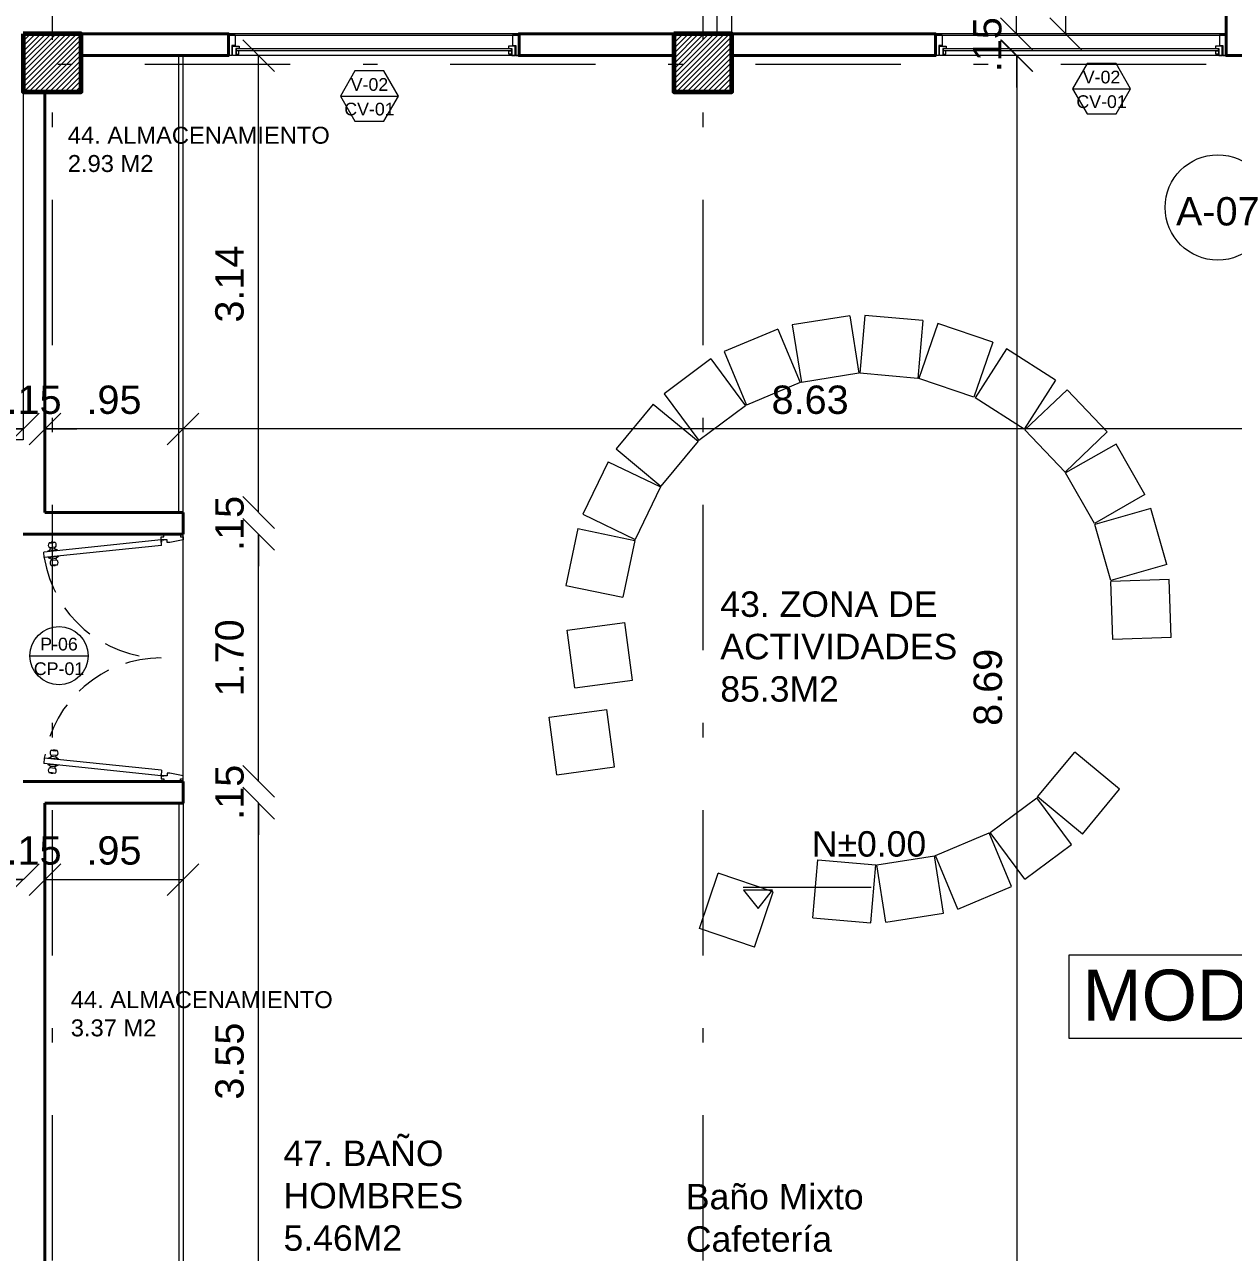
# Model space of a CAD drawing. Header units: inches. Extents: x 99003 to 99155, y 101852 to 101926.
# Drawn here: x 99035.08 to 99043.39, y 101887.61 to 101896.06 of the extents above; entities that cross this region are included whole.
import ezdxf
from ezdxf.enums import TextEntityAlignment as Align

# ---------------------------------------------------------------- set-up
doc = ezdxf.new("R2010")
doc.units = ezdxf.units.IN
doc.header["$MEASUREMENT"] = 0
doc.linetypes.add('DASHDOTX2', pattern=[2, 1, -0.5, 0, -0.5])
doc.linetypes.add('HIDDEN', pattern=[0.375, 0.25, -0.125])
for name, color, linetype, lineweight in [('A_ACHU-1', 253, 'Continuous', 0), ('A_CARP-MAD', 46, 'Continuous', 18), ('A_CARP-MET', 126, 'Continuous', 18), ('A_COLS', 1, 'Continuous', 60), ('A_EJES', 75, 'DASHDOTX2', 5), ('A_MUEB-PANL', 52, 'Continuous', 18), ('A_MUEB-SILL', 54, 'Continuous', 15), ('A_MURO', 7, 'Continuous', 40), ('A_PISO-ACHU', 251, 'Continuous', 0), ('A_PISO-GRAN', 250, 'Continuous', 0), ('A_PROY', 16, 'HIDDEN', 5), ('A_PUER', 134, 'Continuous', 18), ('A_TEXT', 154, 'Continuous', 0), ('A_TEXT-DIM', 54, 'Continuous', 13), ('A_TEXT-IDEN', 5, 'Continuous', 18), ('A_TEXT-NIVL', 54, 'Continuous', 20), ('A_TEXT-NOTA', 53, 'Continuous', 20), ('A_TEXT-SIMB', 195, 'Continuous', 20), ('A_VENT', 124, 'Continuous', 18), ('P-BAJA_APARTADO-v4$0$MUEBLES', 4, 'Continuous', 0)]:
    doc.layers.add(name, color=color, linetype=linetype, lineweight=lineweight)
doc.styles.add('ARIAL', font='arial.ttf')
doc.styles.add('DIM', font='arial.ttf')
doc.dimstyles.new('BAN_REP_1-125', dxfattribs={"dimtxt": 0.195, "dimasz": 0.2188, "dimexe": 0.15, "dimexo": 0.03, "dimgap": 0.1, "dimtad": 1, "dimzin": 4, "dimdsep": 46, "dimtxsty": 'ARIAL', "dimblk": 'OBLIQUE', "dimcen": 0.1, "dimse1": 1, "dimse2": 1, "dimclrd": 256, "dimclre": 256, "dimclrt": 256, "dimadec": 0, "dimazin": 0, "dimtfac": 1, "dimtix": 1, "dimtofl": 0, "dimtmove": 1, "dimatfit": 3, "dimldrblk": 'OPEN90', "dimfxl": 1, "dimtolj": 1, "dimtzin": 0, "dimlwd": -1, "dimlwe": -1, "dimarcsym": 0})

# ---------------------------------------------------------------- blocks, each defined once
blk = doc.blocks.new('P-BAJA_APARTADO-v4$0$MULTIPLES')
at = {"layer": 'A_MUEB-SILL'}
for p, q in [((2.038, 5.337), (2.535, 5.397)), ((2.535, 5.397), (2.595, 4.901)), ((2.665, 5.397), (2.605, 4.901)), ((2.665, 5.397), (3.162, 5.337)), ((1.444, 5.128), (1.912, 5.305)), ((1.912, 5.305), (2.089, 4.838)), ((2.038, 5.337), (2.099, 4.84)), ((3.162, 5.337), (3.101, 4.84)), ((3.288, 5.305), (3.111, 4.838)), ((3.288, 5.305), (3.756, 5.128)), ((1.444, 5.128), (1.622, 4.661)), ((3.756, 5.128), (3.578, 4.661)), ((0.917, 4.783), (1.329, 5.068)), ((1.329, 5.068), (1.613, 4.656)), ((3.871, 5.068), (3.587, 4.656)), ((3.871, 5.068), (4.283, 4.783)), ((2.099, 4.84), (2.595, 4.901)), ((2.605, 4.901), (3.101, 4.84)), ((0.917, 4.783), (1.201, 4.372)), ((1.622, 4.661), (2.089, 4.838)), ((3.111, 4.838), (3.578, 4.661)), ((4.283, 4.783), (3.999, 4.372)), ((0.488, 4.323), (0.82, 4.697)), ((0.82, 4.697), (1.194, 4.365)), ((1.201, 4.372), (1.613, 4.656)), ((3.587, 4.656), (3.999, 4.372)), ((4.38, 4.697), (4.006, 4.365)), ((4.38, 4.697), (4.712, 4.323)), ((0.862, 3.991), (1.194, 4.365)), ((4.006, 4.365), (4.338, 3.991)), ((0.488, 4.323), (0.862, 3.991)), ((4.712, 4.323), (4.338, 3.991)), ((0.182, 3.773), (0.414, 4.215)), ((0.414, 4.215), (0.857, 3.983)), ((4.786, 4.215), (4.343, 3.983)), ((4.786, 4.215), (5.018, 3.773)), ((0.624, 3.54), (0.857, 3.983)), ((4.343, 3.983), (4.576, 3.54)), ((0.182, 3.773), (0.624, 3.54)), ((5.018, 3.773), (4.576, 3.54)), ((0.016, 3.165), (0.135, 3.651)), ((0.135, 3.651), (0.621, 3.531)), ((5.065, 3.651), (4.579, 3.531)), ((5.065, 3.651), (5.184, 3.165)), ((0.501, 3.046), (0.621, 3.531)), ((4.579, 3.531), (4.699, 3.046)), ((0.016, 3.165), (0.501, 3.046)), ((5.184, 3.165), (4.699, 3.046)), ((0, 2.536), (0, 3.036)), ((0, 3.036), (0.5, 3.036)), ((0.5, 2.536), (0.5, 3.036)), ((4.64, 2.332), (4.69, 2.829)), ((5.188, 2.779), (4.69, 2.829)), ((5.138, 2.282), (5.188, 2.779)), ((0, 2.536), (0.5, 2.536)), ((5.138, 2.282), (4.64, 2.332)), ((4.821, 1.59), (4.871, 2.087)), ((5.368, 2.038), (4.871, 2.087)), ((5.318, 1.54), (5.368, 2.038)), ((5.318, 1.54), (4.821, 1.59)), ((0.488, 1.249), (0.862, 1.58)), ((1.194, 1.206), (0.862, 1.58)), ((0.82, 0.874), (0.488, 1.249)), ((0.82, 0.874), (1.194, 1.206)), ((0.917, 0.788), (1.201, 1.199)), ((1.613, 0.915), (1.201, 1.199)), ((1.329, 0.504), (1.613, 0.915)), ((1.444, 0.443), (1.622, 0.911)), ((2.089, 0.734), (1.622, 0.911)), ((1.329, 0.504), (0.917, 0.788)), ((1.912, 0.266), (2.089, 0.734)), ((2.038, 0.235), (2.099, 0.731)), ((2.595, 0.671), (2.099, 0.731)), ((2.535, 0.175), (2.595, 0.671)), ((3.101, 0.731), (2.605, 0.671)), ((2.665, 0.175), (2.605, 0.671)), ((3.162, 0.235), (3.101, 0.731)), ((3.496, 0.468), (3.963, 0.645)), ((4.14, 0.177), (3.963, 0.645)), ((1.912, 0.266), (1.444, 0.443)), ((3.673, 0), (3.496, 0.468)), ((2.535, 0.175), (2.038, 0.235)), ((3.162, 0.235), (2.665, 0.175)), ((3.673, 0), (4.14, 0.177))]:
    blk.add_line(p, q, dxfattribs=at)
blk = doc.blocks.new('P-BAJA_APARTADO-v4$0$A$C1690203A')
at = {"layer": 'P-BAJA_APARTADO-v4$0$MUEBLES', "extrusion": (0, 0, -1), "xscale": 0.7999999998892788, "yscale": 0.7999999998892788, "zscale": -0.7999999999999996, "rotation": 223.0194156707103}
blk.add_blockref('P-BAJA_APARTADO-v4$0$MULTIPLES', (0.1912, 0.3877), dxfattribs=at)
blk = doc.blocks.new('puerta doble 1.85')
at = {"layer": 'A_ACHU-1'}
for p, q in [((-0.7459, 1.6439), (-0.7715, 1.6412)), ((-0.728, 1.6106), (-0.7678, 1.6064)), ((-0.7621, 1.5969), (-0.7631, 1.6069)), ((-0.7462, 1.6465), (-0.7575, 1.6453)), ((-0.7575, 1.6453), (-0.7572, 1.6427)), ((-0.7462, 1.6465), (-0.7459, 1.6439)), ((-0.7317, 1.6454), (-0.7459, 1.6439)), ((-0.7317, 1.6001), (-0.7327, 1.6101)), ((0.0014, 1.6616), (-0.0036, 1.6612)), ((-0.0016, 1.6614), (-0.0008, 1.6523)), ((-0.0006, 1.6615), (0.0009, 1.645)), ((-0.0001, 1.6449), (0.0009, 1.645)), ((0.0014, 1.6616), (0.0179, 1.6617)), ((0.0179, 1.6617), (0.0179, 1.6631)), ((-0.7804, 1.583), (-0.764, 1.5938)), ((-0.7108, 1.5902), (-0.7804, 1.583)), ((-0.7801, 1.58), (-0.7804, 1.583)), ((-0.7762, 1.5422), (-0.7759, 1.5392)), ((-0.7062, 1.5465), (-0.7759, 1.5392)), ((-0.7759, 1.5392), (-0.7575, 1.532)), ((-0.7295, 1.6004), (-0.7643, 1.5967)), ((-0.764, 1.5938), (-0.7643, 1.5967)), ((-0.7189, 1.523), (-0.7587, 1.5189)), ((-0.7575, 1.532), (-0.7572, 1.5291)), ((-0.7224, 1.5327), (-0.7572, 1.5291)), ((-0.755, 1.5293), (-0.754, 1.5194)), ((-0.7292, 1.5974), (-0.7295, 1.6004)), ((-0.7108, 1.5902), (-0.7292, 1.5974)), ((-0.7246, 1.5325), (-0.7235, 1.5225)), ((-0.7062, 1.5465), (-0.7227, 1.5356)), ((-0.7227, 1.5356), (-0.7224, 1.5327)), ((-0.7105, 1.5873), (-0.7108, 1.5902)), ((-0.7066, 1.5495), (-0.7062, 1.5465)), ((-0.7295, 1.4867), (-0.755, 1.4841)), ((-0.7405, 1.4829), (-0.7408, 1.4856)), ((-0.7292, 1.4841), (-0.7405, 1.4829)), ((-0.7152, 1.4882), (-0.7295, 1.4867)), ((-0.7292, 1.4841), (-0.7295, 1.4867)), ((-0.7188, 0.1769), (-0.7586, 0.181)), ((-0.7575, 0.1679), (-0.7572, 0.1708)), ((-0.7224, 0.1672), (-0.7572, 0.1708)), ((-0.7295, 0.2132), (-0.755, 0.2158)), ((-0.755, 0.1706), (-0.754, 0.1805)), ((-0.7405, 0.217), (-0.7407, 0.2143)), ((-0.7292, 0.2158), (-0.7405, 0.217)), ((-0.7292, 0.2158), (-0.7295, 0.2132)), ((-0.7152, 0.2117), (-0.7295, 0.2132)), ((-0.7245, 0.1674), (-0.7235, 0.1773)), ((-0.7801, 0.1199), (-0.7804, 0.1169)), ((-0.7804, 0.1169), (-0.7639, 0.1061)), ((-0.7108, 0.1097), (-0.7804, 0.1169)), ((-0.7761, 0.1577), (-0.7758, 0.1607)), ((-0.7758, 0.1607), (-0.7575, 0.1679)), ((-0.7062, 0.1534), (-0.7758, 0.1607)), ((-0.728, 0.0893), (-0.7678, 0.0935)), ((-0.7639, 0.1061), (-0.7642, 0.1032)), ((-0.7294, 0.0995), (-0.7642, 0.1032)), ((-0.7621, 0.1029), (-0.7631, 0.093)), ((-0.7316, 0.0998), (-0.7326, 0.0898)), ((-0.7291, 0.1025), (-0.7294, 0.0995)), ((-0.7108, 0.1097), (-0.7291, 0.1025)), ((-0.7227, 0.1642), (-0.7224, 0.1672)), ((-0.7062, 0.1534), (-0.7227, 0.1642)), ((-0.7105, 0.1126), (-0.7108, 0.1097)), ((-0.7065, 0.1504), (-0.7062, 0.1534)), ((-0.7459, 0.056), (-0.7714, 0.0587)), ((-0.7574, 0.0546), (-0.7571, 0.0572)), ((-0.7461, 0.0534), (-0.7574, 0.0546)), ((-0.7461, 0.0534), (-0.7459, 0.056)), ((-0.7316, 0.0545), (-0.7459, 0.056)), ((0.0015, 0.0384), (-0.0035, 0.0388)), ((-0.0015, 0.0386), (-0.0007, 0.0477)), ((-0.0005, 0.0385), (0.0009, 0.055)), ((-0.0001, 0.0551), (0.0009, 0.055)), ((0.0015, 0.0384), (0.018, 0.0383)), ((0.018, 0.0383), (0.018, 0.0369))]:
    blk.add_line(p, q, dxfattribs=at)
for centre in [(-0.0001, 1.6615), (0, 0.0385)]:
    blk.add_circle(centre, 0.00188, dxfattribs=at)
for centre, radius, start, end in [((-0.7531, 1.6255), 0.0242, 139.57082, 232.36518), ((-0.7611, 1.735), 0.0943, 263.72908, 288.20692), ((-0.7464, 1.6262), 0.0242, 319.57082, 52.36518), ((-0.0001, 1.6615), 0.000938, 5.00416, 185.00416), ((-0.0001, 1.6615), 0.000937, 185.00416, 5.00416), ((-0.7336, 1.5039), 0.0242, 319.57082, 52.36518), ((-0.7403, 1.5032), 0.0242, 139.57082, 232.36518), ((-0.7255, 1.3944), 0.0943, 83.72908, 108.20692), ((-0.7402, 0.1967), 0.0242, 127.64314, 220.4375), ((-0.7255, 0.3054), 0.0943, 251.8014, 276.27924), ((-0.7336, 0.196), 0.0242, 307.64314, 40.4375), ((-0.753, 0.0743), 0.0242, 127.64314, 220.4375), ((-0.7464, 0.0737), 0.0242, 307.64314, 40.4375), ((-0.7611, -0.0351), 0.0943, 71.8014, 96.27924), ((0, 0.0385), 0.000937, 355.00416, 175.00416), ((0, 0.0385), 0.000938, 175.00416, 355.00416)]:
    blk.add_arc(centre, radius, start, end, dxfattribs=at)
at = {"layer": 'A_CARP-MAD'}
for points in [[(0.1329, 1.7), (0.1329, 1.683), (0.1499, 1.683), (0.1499, 1.663), (0.0599, 1.643), (0.0399, 1.643), (0.0399, 1.663), (-0.0001, 1.663), (-0.0001, 1.683), (0.0169, 1.683), (0.0169, 1.7)], [(0.133, 0), (0.133, 0.017), (0.15, 0.017), (0.15, 0.037), (0.06, 0.057), (0.04, 0.057), (0.04, 0.037), (0, 0.037), (0, 0.017), (0.017, 0.017), (0.017, 0)]]:
    blk.add_lwpolyline(points, close=True, dxfattribs=at)
at = {"layer": 'A_PROY'}
for centre, radius, start, end in [((0.0005, 1.6644), 0.8144, 188.84031, 269.96162), ((0.0006, 0.0355), 0.8145, 90.04911, 171.16492)]:
    blk.add_arc(centre, radius, start, end, dxfattribs=at)
at = {"layer": 'A_PUER'}
for p, q in [((-0.0016, 1.6614), (-0.8075, 1.5771)), ((0.0017, 1.6235), (-0.8042, 1.5393)), ((0.0017, 1.6235), (-0.0016, 1.6614)), ((-0.8042, 1.5393), (-0.8075, 1.5771)), ((-0.8042, 0.1606), (-0.8074, 0.1228)), ((-0.0015, 0.0386), (-0.8074, 0.1228)), ((0.0018, 0.0765), (-0.8042, 0.1606)), ((0.0018, 0.0765), (-0.0015, 0.0386))]:
    blk.add_line(p, q, dxfattribs=at)
blk = doc.blocks.new('_Oblique')
at = {"color": 0, "linetype": 'ByBlock', "lineweight": -2}
blk.add_line((-0.5, -0.5), (0.5, 0.5), dxfattribs=at)
blk = doc.blocks.new('*D239')
at = {"layer": 'A_TEXT-DIM', "transparency": 16777216}
blk.add_line((99030.9658, 101893.2804), (99035.0657, 101893.2804), dxfattribs=at)
at = {"layer": 'DEFPOINTS', "color": 0, "transparency": 16777216}
for p in [(99035.0657, 101893.2804), (99030.9658, 101892.7152), (99035.0657, 101892.7152)]:
    blk.add_point(p, dxfattribs=at)
at = {"layer": 'A_TEXT-DIM', "transparency": 16777216, "xscale": 0.2188, "yscale": 0.2188, "zscale": 0.2188, "rotation": 180}
blk.add_blockref('_Oblique', (99030.9658, 101893.2804), dxfattribs=at)
at = {"layer": 'A_TEXT-DIM', "transparency": 16777216, "xscale": 0.2188, "yscale": 0.2188, "zscale": 0.2188}
blk.add_blockref('_Oblique', (99035.0657, 101893.2804), dxfattribs=at)
at = {"layer": 'A_TEXT-DIM', "transparency": 16777216, "insert": (99033.0157, 101893.48), "char_height": 0.195, "attachment_point": 5, "style": 'ARIAL'}
blk.add_mtext('\\A1;4.10', dxfattribs=at)
blk = doc.blocks.new('_Open90')
at = {"color": 0, "linetype": 'ByBlock', "lineweight": -2}
for p, q in [((-0.5, 0.5), (0, 0)), ((0, 0), (-1, 0)), ((0, 0), (-0.5, -0.5))]:
    blk.add_line(p, q, dxfattribs=at)
blk = doc.blocks.new('*D313')
at = {"layer": 'A_TEXT-DIM', "transparency": 16777216}
blk.add_line((99042.2363, 101898.7494), (99042.2363, 101895.9994), dxfattribs=at)
at = {"layer": 'DEFPOINTS', "color": 0, "transparency": 16777216}
for p in [(99042.486, 101898.7494), (99042.2363, 101895.9994), (99042.4133, 101895.9994)]:
    blk.add_point(p, dxfattribs=at)
at = {"layer": 'A_TEXT-DIM', "transparency": 16777216, "xscale": 0.2188, "yscale": 0.2188, "zscale": 0.2188}
for p, rotation in [((99042.2363, 101898.7494), 90), ((99042.2363, 101895.9994), 270)]:
    blk.add_blockref('_Oblique', p, dxfattribs=dict(at, rotation=rotation))
at = {"layer": 'A_TEXT-DIM', "transparency": 16777216, "insert": (99042.0368, 101897.3744), "char_height": 0.195, "attachment_point": 5, "rotation": 90, "style": 'ARIAL'}
blk.add_mtext('\\A1;2.75', dxfattribs=at)
blk = doc.blocks.new('*D314')
at = {"layer": 'A_TEXT-DIM', "transparency": 16777216}
for p, q in [((99041.8985, 101895.9994), (99041.8985, 101896.2182)), ((99041.8985, 101895.8494), (99041.8985, 101895.6306))]:
    blk.add_line(p, q, dxfattribs=at)
at = {"layer": 'DEFPOINTS', "color": 0, "transparency": 16777216}
for p in [(99042.4133, 101895.9994), (99041.8985, 101895.8494), (99042.4133, 101895.8494)]:
    blk.add_point(p, dxfattribs=at)
at = {"layer": 'A_TEXT-DIM', "transparency": 16777216, "xscale": 0.2188, "yscale": 0.2188, "zscale": 0.2188}
for p, rotation in [((99041.8985, 101895.9994), 270), ((99041.8985, 101895.8494), 90)]:
    blk.add_blockref('_Oblique', p, dxfattribs=dict(at, rotation=rotation))
at = {"layer": 'A_TEXT-DIM', "transparency": 16777216, "insert": (99041.6989, 101895.9244), "char_height": 0.195, "attachment_point": 5, "rotation": 90, "style": 'ARIAL'}
blk.add_mtext('\\A1;.15', dxfattribs=at)
blk = doc.blocks.new('*D315')
at = {"layer": 'A_TEXT-DIM', "transparency": 16777216}
blk.add_line((99041.9017, 101895.8494), (99041.9017, 101887.1554), dxfattribs=at)
at = {"layer": 'DEFPOINTS', "color": 0, "transparency": 16777216}
for p in [(99042.4133, 101895.8494), (99041.9017, 101887.1554), (99042.4038, 101887.1554)]:
    blk.add_point(p, dxfattribs=at)
at = {"layer": 'A_TEXT-DIM', "transparency": 16777216, "xscale": 0.2188, "yscale": 0.2188, "zscale": 0.2188}
for p, rotation in [((99041.9017, 101895.8494), 90), ((99041.9017, 101887.1554), 270)]:
    blk.add_blockref('_Oblique', p, dxfattribs=dict(at, rotation=rotation))
at = {"layer": 'A_TEXT-DIM', "transparency": 16777216, "insert": (99041.7022, 101891.5024), "char_height": 0.195, "attachment_point": 5, "rotation": 90, "style": 'ARIAL'}
blk.add_mtext('\\A1;8.69', dxfattribs=at)
blk = doc.blocks.new('*D354')
at = {"layer": 'A_TEXT-DIM', "transparency": 16777216}
blk.add_line((99035.2657, 101896.4476), (99030.7155, 101896.4476), dxfattribs=at)
at = {"layer": 'DEFPOINTS', "color": 0, "transparency": 16777216}
for p in [(99030.7155, 101896.4476), (99035.2657, 101896.4476), (99030.7155, 101892.8723)]:
    blk.add_point(p, dxfattribs=at)
at = {"layer": 'A_TEXT-DIM', "transparency": 16777216, "xscale": 0.2188, "yscale": 0.2188, "zscale": 0.2188, "rotation": 180}
blk.add_blockref('_Oblique', (99030.7155, 101896.4476), dxfattribs=at)
at = {"layer": 'A_TEXT-DIM', "transparency": 16777216, "xscale": 0.2188, "yscale": 0.2188, "zscale": 0.2188}
blk.add_blockref('_Oblique', (99035.2657, 101896.4476), dxfattribs=at)
at = {"layer": 'A_TEXT-DIM', "transparency": 16777216, "insert": (99032.9906, 101896.6468), "char_height": 0.195, "attachment_point": 5, "style": 'ARIAL'}
blk.add_mtext('\\A1;4.55', dxfattribs=at)
blk = doc.blocks.new('*D379')
at = {"layer": 'A_TEXT-DIM', "transparency": 16777216}
blk.add_line((99030.9658, 101890.1794), (99035.0657, 101890.1794), dxfattribs=at)
at = {"layer": 'DEFPOINTS', "color": 0, "transparency": 16777216}
for p in [(99035.0657, 101890.1794), (99030.9658, 101889.9388), (99035.0657, 101889.8128)]:
    blk.add_point(p, dxfattribs=at)
at = {"layer": 'A_TEXT-DIM', "transparency": 16777216, "xscale": 0.2188, "yscale": 0.2188, "zscale": 0.2188, "rotation": 180}
blk.add_blockref('_Oblique', (99030.9658, 101890.1794), dxfattribs=at)
at = {"layer": 'A_TEXT-DIM', "transparency": 16777216, "xscale": 0.2188, "yscale": 0.2188, "zscale": 0.2188}
blk.add_blockref('_Oblique', (99035.0657, 101890.1794), dxfattribs=at)
at = {"layer": 'A_TEXT-DIM', "transparency": 16777216, "insert": (99033.0157, 101890.3789), "char_height": 0.195, "attachment_point": 5, "style": 'ARIAL'}
blk.add_mtext('\\A1;4.10', dxfattribs=at)
blk = doc.blocks.new('*D380')
at = {"layer": 'A_TEXT-DIM', "transparency": 16777216}
for p, q in [((99035.0657, 101890.1794), (99034.8469, 101890.1794)), ((99035.2157, 101890.1794), (99035.4345, 101890.1794))]:
    blk.add_line(p, q, dxfattribs=at)
at = {"layer": 'DEFPOINTS', "color": 0, "transparency": 16777216}
for p in [(99035.2157, 101890.1794), (99035.0657, 101889.8128), (99035.2157, 101889.8128)]:
    blk.add_point(p, dxfattribs=at)
at = {"layer": 'A_TEXT-DIM', "transparency": 16777216, "xscale": 0.2188, "yscale": 0.2188, "zscale": 0.2188}
blk.add_blockref('_Oblique', (99035.0657, 101890.1794), dxfattribs=at)
at = {"layer": 'A_TEXT-DIM', "transparency": 16777216, "xscale": 0.2188, "yscale": 0.2188, "zscale": 0.2188, "rotation": 180}
blk.add_blockref('_Oblique', (99035.2157, 101890.1794), dxfattribs=at)
at = {"layer": 'A_TEXT-DIM', "transparency": 16777216, "insert": (99035.1407, 101890.3789), "char_height": 0.195, "attachment_point": 5, "style": 'ARIAL'}
blk.add_mtext('\\A1;.15', dxfattribs=at)
blk = doc.blocks.new('*D381')
at = {"layer": 'A_TEXT-DIM', "transparency": 16777216}
blk.add_line((99035.2157, 101890.1794), (99036.1657, 101890.1794), dxfattribs=at)
at = {"layer": 'DEFPOINTS', "color": 0, "transparency": 16777216}
for p in [(99036.1657, 101890.7054), (99036.1657, 101890.1794), (99035.2157, 101889.8128)]:
    blk.add_point(p, dxfattribs=at)
at = {"layer": 'A_TEXT-DIM', "transparency": 16777216, "xscale": 0.2188, "yscale": 0.2188, "zscale": 0.2188, "rotation": 180}
blk.add_blockref('_Oblique', (99035.2157, 101890.1794), dxfattribs=at)
at = {"layer": 'A_TEXT-DIM', "transparency": 16777216, "xscale": 0.2188, "yscale": 0.2188, "zscale": 0.2188}
blk.add_blockref('_Oblique', (99036.1657, 101890.1794), dxfattribs=at)
at = {"layer": 'A_TEXT-DIM', "transparency": 16777216, "insert": (99035.6907, 101890.3789), "char_height": 0.195, "attachment_point": 5, "style": 'ARIAL'}
blk.add_mtext('\\A1;.95', dxfattribs=at)
blk = doc.blocks.new('DETALLE DIBUJADO EN EL MISMO PLANO')
at = {"layer": 'A_TEXT-SIMB'}
blk.add_circle((0.25, 0), 0.25, dxfattribs=at)
at = {"layer": 'A_TEXT-IDEN', "style": 'ARIAL'}
blk.add_attdef('A', text='', height=0.175, dxfattribs=at).set_placement((0.25, -0.0856), align=Align.CENTER)
blk = doc.blocks.new('Ventana 2.00 X 2.00')
at = {"layer": 'A_CARP-MAD'}
for points in [[(-1.9768, 0), (-2, 0), (-2, -0.1397), (-1.9534, -0.1397), (-1.9534, -0.0701), (-1.9768, -0.0701)], [(-1.9721, 0), (-1.9721, -0.0652), (-1.9256, -0.0652), (-1.9256, -0.0479), (-1.9489, -0.0479), (-1.9489, 0)], [(-0.0279, 0), (-0.0279, -0.0652), (-0.0744, -0.0652), (-0.0744, -0.0479), (-0.0511, -0.0479), (-0.0511, 0)], [(-0.0279, 0), (-0.0279, -0.0652), (-0.0744, -0.0652), (-0.0744, -0.0479), (-0.0511, -0.0479), (-0.0511, 0)], [(-1.9287, -0.0333), (-1.9462, -0.0333), (-1.9462, -0.0104), (-1.9287, -0.0104)], [(-0.0713, -0.0333), (-0.0538, -0.0333), (-0.0538, -0.0104), (-0.0713, -0.0104)]]:
    blk.add_lwpolyline(points, close=True, dxfattribs=at)
blk.add_lwpolyline([(-0.0466, -0.1397), (-0.0466, -0.0701), (-0.0232, -0.0701), (-0.0232, 0), (0, 0), (0, -0.1397)], dxfattribs=at)
at = {"layer": 'A_CARP-MET'}
blk.add_line((-0.0466, -0.1397), (0, -0.1397), dxfattribs=at)
blk.add_lwpolyline([(-0.0713, -0.0333), (-0.0538, -0.0333), (-0.0538, -0.0104), (-0.0713, -0.0104)], close=True, dxfattribs=at)
at = {"layer": 'A_VENT'}
for p, q in [((-2, 0), (-0.0511, 0)), ((0, -0.1397), (-2, -0.1397))]:
    blk.add_line(p, q, dxfattribs=at)
blk.add_lwpolyline([(-0.0538, -0.0361), (-1.9462, -0.0361), (-1.9462, -0.0454), (-0.0538, -0.0454)], close=True, dxfattribs=at)
blk = doc.blocks.new('NIVEL ARQUITECTONICO')
at = {"layer": 'A_TEXT-NIVL'}
blk.add_line((-0.8278, -0.0732), (-0.388, -0.0732), dxfattribs=at)
blk.add_lwpolyline([(-0.7761, -0.1464), (-0.7273, -0.0839), (-0.8273, -0.0839)], close=True, dxfattribs=at)
at = {"layer": 'A_TEXT-NOTA', "linetype": 'Continuous', "style": 'ARIAL'}
blk.add_attdef('Q', (-0.684, -0.0573), '', height=0.0437, dxfattribs=at)
blk = doc.blocks.new('DETALLE DE PUERTAS')
at = {"layer": 'A_TEXT-IDEN'}
blk.add_line((-0.2, 0), (0.2, 0), dxfattribs=at)
blk.add_circle((0, 0), 0.2, dxfattribs=at)
at = {"layer": 'A_TEXT-NOTA', "linetype": 'Continuous', "style": 'ARIAL'}
for tag, p in [('#_PUERTA', (0, 0.0361)), ('DETALLE#', (0, -0.1331))]:
    blk.add_attdef(tag, text='', height=0.0875, dxfattribs=at).set_placement(p, align=Align.CENTER)
blk = doc.blocks.new('DETALLE DE VENTANA')
at = {"layer": 'A_TEXT-IDEN'}
blk.add_line((-0.2, 0), (0.2, 0), dxfattribs=at)
blk.add_line((-0.2, 0), (0.2, 0), dxfattribs=at)
blk.add_lwpolyline([(-0.1, 0.1732), (-0.2, 0), (-0.1, -0.1732), (0.1, -0.1732), (0.2, 0), (0.1, 0.1732)], close=True, dxfattribs=at)
at = {"layer": 'A_TEXT-NOTA', "linetype": 'Continuous', "style": 'ARIAL'}
for tag, p in [('#_VENTANA', (0, 0.0361)), ('DETALLE#', (0, -0.1331))]:
    blk.add_attdef(tag, text='', height=0.0875, dxfattribs=at).set_placement(p, align=Align.CENTER)
blk = doc.blocks.new('*D1093')
at = {"layer": 'A_TEXT-DIM', "transparency": 16777216}
blk.add_line((99044.7922, 101893.2804), (99036.1657, 101893.2804), dxfattribs=at)
at = {"layer": 'DEFPOINTS', "color": 0, "transparency": 16777216}
for p in [(99044.7922, 101894.5364), (99036.1657, 101893.2804), (99036.1657, 101892.7054)]:
    blk.add_point(p, dxfattribs=at)
at = {"layer": 'A_TEXT-DIM', "transparency": 16777216, "xscale": 0.2188, "yscale": 0.2188, "zscale": 0.2188, "rotation": 180}
blk.add_blockref('_Oblique', (99036.1657, 101893.2804), dxfattribs=at)
at = {"layer": 'A_TEXT-DIM', "transparency": 16777216, "xscale": 0.2188, "yscale": 0.2188, "zscale": 0.2188}
blk.add_blockref('_Oblique', (99044.7922, 101893.2804), dxfattribs=at)
at = {"layer": 'A_TEXT-DIM', "transparency": 16777216, "insert": (99040.479, 101893.4801), "char_height": 0.195, "attachment_point": 5, "style": 'ARIAL'}
blk.add_mtext('\\A1;8.63', dxfattribs=at)
blk = doc.blocks.new('*D1094')
at = {"layer": 'A_TEXT-DIM', "transparency": 16777216}
blk.add_line((99036.1657, 101893.2804), (99035.2157, 101893.2804), dxfattribs=at)
at = {"layer": 'DEFPOINTS', "color": 0, "transparency": 16777216}
for p in [(99035.2157, 101893.2804), (99035.2157, 101892.7054), (99036.1657, 101892.7054)]:
    blk.add_point(p, dxfattribs=at)
at = {"layer": 'A_TEXT-DIM', "transparency": 16777216, "xscale": 0.2188, "yscale": 0.2188, "zscale": 0.2188, "rotation": 180}
blk.add_blockref('_Oblique', (99035.2157, 101893.2804), dxfattribs=at)
at = {"layer": 'A_TEXT-DIM', "transparency": 16777216, "xscale": 0.2188, "yscale": 0.2188, "zscale": 0.2188}
blk.add_blockref('_Oblique', (99036.1657, 101893.2804), dxfattribs=at)
at = {"layer": 'A_TEXT-DIM', "transparency": 16777216, "insert": (99035.6907, 101893.48), "char_height": 0.195, "attachment_point": 5, "style": 'ARIAL'}
blk.add_mtext('\\A1;.95', dxfattribs=at)
blk = doc.blocks.new('*D1095')
at = {"layer": 'A_TEXT-DIM', "transparency": 16777216}
for p, q in [((99035.0657, 101893.2804), (99034.8469, 101893.2804)), ((99035.2157, 101893.2804), (99035.4345, 101893.2804))]:
    blk.add_line(p, q, dxfattribs=at)
at = {"layer": 'DEFPOINTS', "color": 0, "transparency": 16777216}
for p in [(99035.0657, 101893.2804), (99035.2157, 101892.7054), (99035.0657, 101892.5554)]:
    blk.add_point(p, dxfattribs=at)
at = {"layer": 'A_TEXT-DIM', "transparency": 16777216, "xscale": 0.2188, "yscale": 0.2188, "zscale": 0.2188}
blk.add_blockref('_Oblique', (99035.0657, 101893.2804), dxfattribs=at)
at = {"layer": 'A_TEXT-DIM', "transparency": 16777216, "xscale": 0.2188, "yscale": 0.2188, "zscale": 0.2188, "rotation": 180}
blk.add_blockref('_Oblique', (99035.2157, 101893.2804), dxfattribs=at)
at = {"layer": 'A_TEXT-DIM', "transparency": 16777216, "insert": (99035.1407, 101893.48), "char_height": 0.195, "attachment_point": 5, "style": 'ARIAL'}
blk.add_mtext('\\A1;.15', dxfattribs=at)
blk = doc.blocks.new('*D1097')
at = {"layer": 'A_TEXT-DIM', "transparency": 16777216}
blk.add_line((99036.6856, 101887.1554), (99036.6856, 101890.7054), dxfattribs=at)
at = {"layer": 'DEFPOINTS', "color": 0, "transparency": 16777216}
for p in [(99036.1657, 101890.7054), (99036.6856, 101890.7054), (99036.1657, 101887.1554)]:
    blk.add_point(p, dxfattribs=at)
at = {"layer": 'A_TEXT-DIM', "transparency": 16777216, "xscale": 0.2188, "yscale": 0.2188, "zscale": 0.2188}
for p, rotation in [((99036.6856, 101890.7054), 90), ((99036.6856, 101887.1554), 270)]:
    blk.add_blockref('_Oblique', p, dxfattribs=dict(at, rotation=rotation))
at = {"layer": 'A_TEXT-DIM', "transparency": 16777216, "insert": (99036.486, 101888.9304), "char_height": 0.195, "attachment_point": 5, "rotation": 90, "style": 'ARIAL'}
blk.add_mtext('\\A1;3.55', dxfattribs=at)
blk = doc.blocks.new('*D1098')
at = {"layer": 'A_TEXT-DIM', "transparency": 16777216}
for p, q in [((99036.6856, 101890.8554), (99036.6856, 101891.0742)), ((99036.6856, 101890.7054), (99036.6856, 101890.4866))]:
    blk.add_line(p, q, dxfattribs=at)
at = {"layer": 'DEFPOINTS', "color": 0, "transparency": 16777216}
for p in [(99036.1657, 101890.8554), (99036.6856, 101890.8554), (99036.1657, 101890.7054)]:
    blk.add_point(p, dxfattribs=at)
at = {"layer": 'A_TEXT-DIM', "transparency": 16777216, "xscale": 0.2188, "yscale": 0.2188, "zscale": 0.2188}
for p, rotation in [((99036.6856, 101890.8554), 270), ((99036.6856, 101890.7054), 90)]:
    blk.add_blockref('_Oblique', p, dxfattribs=dict(at, rotation=rotation))
at = {"layer": 'A_TEXT-DIM', "transparency": 16777216, "insert": (99036.4861, 101890.7804), "char_height": 0.195, "attachment_point": 5, "rotation": 90, "style": 'ARIAL'}
blk.add_mtext('\\A1;.15', dxfattribs=at)
blk = doc.blocks.new('*D1099')
at = {"layer": 'A_TEXT-DIM', "transparency": 16777216}
blk.add_line((99036.6856, 101890.8554), (99036.6856, 101892.5554), dxfattribs=at)
at = {"layer": 'DEFPOINTS', "color": 0, "transparency": 16777216}
for p in [(99036.1657, 101892.5554), (99036.6856, 101892.5554), (99036.1657, 101890.8554)]:
    blk.add_point(p, dxfattribs=at)
at = {"layer": 'A_TEXT-DIM', "transparency": 16777216, "xscale": 0.2188, "yscale": 0.2188, "zscale": 0.2188}
for p, rotation in [((99036.6856, 101892.5554), 90), ((99036.6856, 101890.8554), 270)]:
    blk.add_blockref('_Oblique', p, dxfattribs=dict(at, rotation=rotation))
at = {"layer": 'A_TEXT-DIM', "transparency": 16777216, "insert": (99036.4861, 101891.7054), "char_height": 0.195, "attachment_point": 5, "rotation": 90, "style": 'ARIAL'}
blk.add_mtext('\\A1;1.70', dxfattribs=at)
blk = doc.blocks.new('*D1100')
at = {"layer": 'A_TEXT-DIM', "transparency": 16777216}
for p, q in [((99036.6856, 101892.7054), (99036.6856, 101892.9242)), ((99036.6856, 101892.5554), (99036.6856, 101892.3366))]:
    blk.add_line(p, q, dxfattribs=at)
at = {"layer": 'DEFPOINTS', "color": 0, "transparency": 16777216}
for p in [(99036.1657, 101892.7054), (99036.6856, 101892.7054), (99036.1657, 101892.5554)]:
    blk.add_point(p, dxfattribs=at)
at = {"layer": 'A_TEXT-DIM', "transparency": 16777216, "xscale": 0.2188, "yscale": 0.2188, "zscale": 0.2188}
for p, rotation in [((99036.6856, 101892.7054), 270), ((99036.6856, 101892.5554), 90)]:
    blk.add_blockref('_Oblique', p, dxfattribs=dict(at, rotation=rotation))
at = {"layer": 'A_TEXT-DIM', "transparency": 16777216, "insert": (99036.4861, 101892.6304), "char_height": 0.195, "attachment_point": 5, "rotation": 90, "style": 'ARIAL'}
blk.add_mtext('\\A1;.15', dxfattribs=at)
blk = doc.blocks.new('*D1101')
at = {"layer": 'A_TEXT-DIM', "transparency": 16777216}
blk.add_line((99036.6856, 101892.7054), (99036.6856, 101895.8494), dxfattribs=at)
at = {"layer": 'DEFPOINTS', "color": 0, "transparency": 16777216}
for p in [(99036.1657, 101895.8494), (99036.6856, 101895.8494), (99036.1657, 101892.7054)]:
    blk.add_point(p, dxfattribs=at)
at = {"layer": 'A_TEXT-DIM', "transparency": 16777216, "xscale": 0.2188, "yscale": 0.2188, "zscale": 0.2188}
for p, rotation in [((99036.6856, 101895.8494), 90), ((99036.6856, 101892.7054), 270)]:
    blk.add_blockref('_Oblique', p, dxfattribs=dict(at, rotation=rotation))
at = {"layer": 'A_TEXT-DIM', "transparency": 16777216, "insert": (99036.486, 101894.2774), "char_height": 0.195, "attachment_point": 5, "rotation": 90, "style": 'ARIAL'}
blk.add_mtext('\\A1;3.14', dxfattribs=at)

msp = doc.modelspace()

# ---------------------------------------------------------------- hatches: boundary and pattern name
at = {"layer": 'A_PISO-ACHU'}
h = msp.add_hatch(dxfattribs=at)
h.set_pattern_fill('ANSI31', color=256, scale=0.2)
h.set_pattern_definition([(45, (0, -2e-07), (-0.0176776695297, 0.0176776695297), [])])
h.paths.add_polyline_path([(99039.5407, 101895.9994), (99039.5407, 101895.5994), (99039.9407, 101895.5994), (99039.9407, 101895.9994)])
h.paths.add_polyline_path([(99035.0657, 101895.9993), (99035.0657, 101895.5993), (99035.4657, 101895.5993), (99035.4657, 101895.9993)])
h.paths.add_polyline_path([(99044.7922, 101895.9994), (99044.7922, 101895.5994), (99045.1922, 101895.5994), (99045.1922, 101895.9994)])
h.paths.add_polyline_path([(99045.1922, 101895.9994), (99045.1922, 101895.5994), (99045.5922, 101895.5994), (99045.5922, 101895.9994)])

# ---------------------------------------------------------------- linework, layer by layer
at = {"layer": 'A_COLS'}
for points in [[(99035.0657, 101895.9993), (99035.0657, 101895.5993), (99035.4657, 101895.5993), (99035.4657, 101895.9993)], [(99039.5407, 101895.9994), (99039.5407, 101895.5994), (99039.9407, 101895.5994), (99039.9407, 101895.9994)]]:
    msp.add_lwpolyline(points, close=True, dxfattribs=at)
at = {"layer": 'A_EJES'}
for p, q in [((99035.2657, 101896.958), (99035.2657, 101881.9952)), ((99039.7407, 101896.9579), (99039.7407, 101881.9951)), ((99033.8036, 101895.7912), (99058.7885, 101895.7912))]:
    msp.add_line(p, q, dxfattribs=at)
at = {"layer": 'A_MUEB-PANL', "lineweight": 9}
for p, q in [((99036.1357, 101892.7054), (99036.1357, 101895.8494)), ((99036.1657, 101892.7054), (99036.1657, 101895.8494)), ((99036.1357, 101890.7054), (99036.1357, 101887.1554)), ((99036.1657, 101890.7054), (99036.1657, 101887.1554))]:
    msp.add_line(p, q, dxfattribs=at)
at = {"layer": 'A_MURO'}
for p, q in [((99035.2157, 101895.5993), (99035.2157, 101892.7054)), ((99036.1657, 101892.7054), (99035.2157, 101892.7054)), ((99036.1657, 101892.5554), (99036.1657, 101892.7054)), ((99035.0657, 101892.5554), (99036.1657, 101892.5554)), ((99035.0657, 101890.8554), (99036.1657, 101890.8554)), ((99036.1657, 101890.8554), (99036.1657, 101890.7054)), ((99036.1657, 101890.7054), (99035.2157, 101890.7054)), ((99035.2157, 101887.1554), (99035.2157, 101890.7054))]:
    msp.add_line(p, q, dxfattribs=at)
for points in [[(99046.1923, 101894.5364), (99046.1923, 101896.4494), (99045.2422, 101896.4494), (99043.3409, 101896.4494), (99043.3409, 101895.9994)], [(99035.4657, 101895.9993), (99036.4776, 101895.9994), (99036.4776, 101895.8494), (99035.4657, 101895.8494)], [(99039.5407, 101895.8494), (99038.4776, 101895.8494), (99038.4776, 101895.9994), (99041.3409, 101895.9994), (99041.3409, 101895.8494), (99039.9407, 101895.8494)], [(99044.7922, 101895.8494), (99043.3409, 101895.8494), (99043.3409, 101895.9994)]]:
    msp.add_lwpolyline(points, dxfattribs=at)
at = {"layer": 'A_PISO-GRAN', "ltscale": 0.333}
msp.add_line((99036.1657, 101890.8554), (99036.1657, 101892.5554), dxfattribs=at)
for points in [[(99043.3409, 101896.4476), (99043.3409, 101895.9994), (99035.0657, 101895.9993), (99035.0657, 101893.2054), (99034.6157, 101893.2054), (99034.6157, 101893.0554), (99016.6158, 101893.0554), (99016.6158, 101892.0054), (99014.7158, 101892.0054), (99014.7158, 101893.0554), (99011.2158, 101893.0554), (99011.2158, 101898.7494)], [(99039.8407, 101895.9994), (99039.8407, 101898.7494)], [(99039.9407, 101895.9994), (99039.9407, 101898.7494)]]:
    msp.add_lwpolyline(points, dxfattribs=at)
at = {"layer": 'A_TEXT'}
msp.add_lwpolyline([(99042.26, 101889.6626), (99044.9676, 101889.6626), (99044.9676, 101889.0854), (99042.26, 101889.0854)], close=True, dxfattribs=at)

# ---------------------------------------------------------------- block references
at = {"extrusion": (0, 0, -1), "xscale": -1, "zscale": -1, "rotation": 134.9957335267792}
msp.add_blockref('P-BAJA_APARTADO-v4$0$A$C1690203A', (-99042.6227, 101889.9559), dxfattribs=at)
at = {"color": 1}
for name, p, values in [('DETALLE DE VENTANA', (99037.4479, 101895.5708), {'DETALLE#': 'CV-01', '#_VENTANA': 'V-02'}), ('DETALLE DE VENTANA', (99042.4836, 101895.6218), {'DETALLE#': 'CV-01', '#_VENTANA': 'V-02'}), ('DETALLE DE PUERTAS', (99035.3125, 101891.7202), {'#_PUERTA': 'P-06', 'DETALLE#': 'CP-01'})]:
    msp.add_blockref(name, p, dxfattribs=at).add_auto_attribs(values)
ref = msp.add_blockref('DETALLE DIBUJADO EN EL MISMO PLANO', (99042.9208, 101894.8047), dxfattribs=dict(xscale=1.45, yscale=1.45, zscale=1.45))
ref.add_attrib('A', 'A-07', dxfattribs={"layer": 'A_TEXT-IDEN', "height": 0.195, "style": 'ARIAL'}).set_placement((99043.2833, 101894.6805), align=Align.CENTER)
ref = msp.add_blockref('NIVEL ARQUITECTONICO', (99041.6747, 101890.2741), dxfattribs=dict(at, xscale=2, yscale=2, zscale=2))
ref.add_attrib('Q', 'N±0.00', (99040.4909, 101890.3376), dxfattribs={"layer": 'A_TEXT-NOTA', "linetype": 'Continuous', "height": 0.175, "style": 'ARIAL'})
at = {"layer": 'A_PISO-GRAN', "rotation": 180}
for p in [(99036.4776, 101895.8494), (99041.3409, 101895.8494)]:
    msp.add_blockref('Ventana 2.00 X 2.00', p, dxfattribs=at)
at = {"layer": 'A_PUER'}
msp.add_blockref('puerta doble 1.85', (99036.0157, 101890.8554), dxfattribs=at)

# ---------------------------------------------------------------- texts
at = {"layer": 'A_TEXT', "attachment_point": 1, "style": 'DIM'}
for s, insert, char_height, width in [('44. ALMACENAMIENTO\\P2.93 M2', (99035.3731, 101895.3596), 0.11665, 18.162908), ('43. ZONA DE ACTIVIDADES\\P85.3M2', (99039.8613, 101892.1624), 0.175, 2.003368), ('MODULO 2', (99042.3522, 101889.5598), 0.35, 4.964295), ('44. ALMACENAMIENTO\\P3.37 M2', (99035.3934, 101889.412), 0.11665, 18.162908), ('47. BAÑO HOMBRES\\P5.46M2', (99036.8569, 101888.384), 0.175, 2.003368), ('Baño Mixto\\PCafetería', (99039.6243, 101888.0855), 0.175, 2.003368)]:
    msp.add_mtext(s, dxfattribs=dict(at, insert=insert, char_height=char_height, width=width))

# ---------------------------------------------------------------- dimensions: what is measured, and where the dimension line sits
at = {"layer": 'A_TEXT-DIM'}
for base, p1, p2, picture, middle in [((99042.2363, 101895.9994), (99042.486, 101898.7494), (99042.4133, 101895.9994), '*D313', (99042.0368, 101897.3744)), ((99041.8985, 101895.8494), (99042.4133, 101895.9994), (99042.4133, 101895.8494), '*D314', (99041.6989, 101895.9244)), ((99036.6856, 101895.8494), (99036.1657, 101892.7054), (99036.1657, 101895.8494), '*D1101', (99036.486, 101894.2774)), ((99041.9017, 101887.1554), (99042.4133, 101895.8494), (99042.4038, 101887.1554), '*D315', (99041.7022, 101891.5024)), ((99036.6856, 101892.7054), (99036.1657, 101892.5554), (99036.1657, 101892.7054), '*D1100', (99036.4861, 101892.6304)), ((99036.6856, 101892.5554), (99036.1657, 101890.8554), (99036.1657, 101892.5554), '*D1099', (99036.4861, 101891.7054)), ((99036.6856, 101890.8554), (99036.1657, 101890.7054), (99036.1657, 101890.8554), '*D1098', (99036.4861, 101890.7804)), ((99036.6856, 101890.7054), (99036.1657, 101887.1554), (99036.1657, 101890.7054), '*D1097', (99036.486, 101888.9304))]:
    dim = msp.add_linear_dim(base=base, p1=p1, p2=p2, angle=90, dimstyle='BAN_REP_1-125', dxfattribs=at)
    dim.commit()
    dim.dimension.update_dxf_attribs({"geometry": picture, "text_midpoint": middle})
for base, p1, p2, picture, middle in [((99030.7155, 101896.4476), (99035.2657, 101896.4476), (99030.7155, 101892.8723), '*D354', (99032.9906, 101896.6468)), ((99036.1657, 101893.2804), (99044.7922, 101894.5364), (99036.1657, 101892.7054), '*D1093', (99040.479, 101893.4801)), ((99035.0657, 101893.2804), (99030.9658, 101892.7152), (99035.0657, 101892.7152), '*D239', (99033.0157, 101893.48)), ((99035.0657, 101893.2804), (99035.2157, 101892.7054), (99035.0657, 101892.5554), '*D1095', (99035.1407, 101893.48)), ((99035.2157, 101893.2804), (99036.1657, 101892.7054), (99035.2157, 101892.7054), '*D1094', (99035.6907, 101893.48)), ((99036.1657, 101890.1794), (99035.2157, 101889.8128), (99036.1657, 101890.7054), '*D381', (99035.6907, 101890.3789)), ((99035.0657, 101890.1794), (99030.9658, 101889.9388), (99035.0657, 101889.8128), '*D379', (99033.0157, 101890.3789)), ((99035.2157, 101890.1794), (99035.0657, 101889.8128), (99035.2157, 101889.8128), '*D380', (99035.1407, 101890.3789))]:
    dim = msp.add_linear_dim(base=base, p1=p1, p2=p2, dimstyle='BAN_REP_1-125', dxfattribs=at)
    dim.commit()
    dim.dimension.update_dxf_attribs({"geometry": picture, "text_midpoint": middle})

doc.saveas('drawing.dxf')
